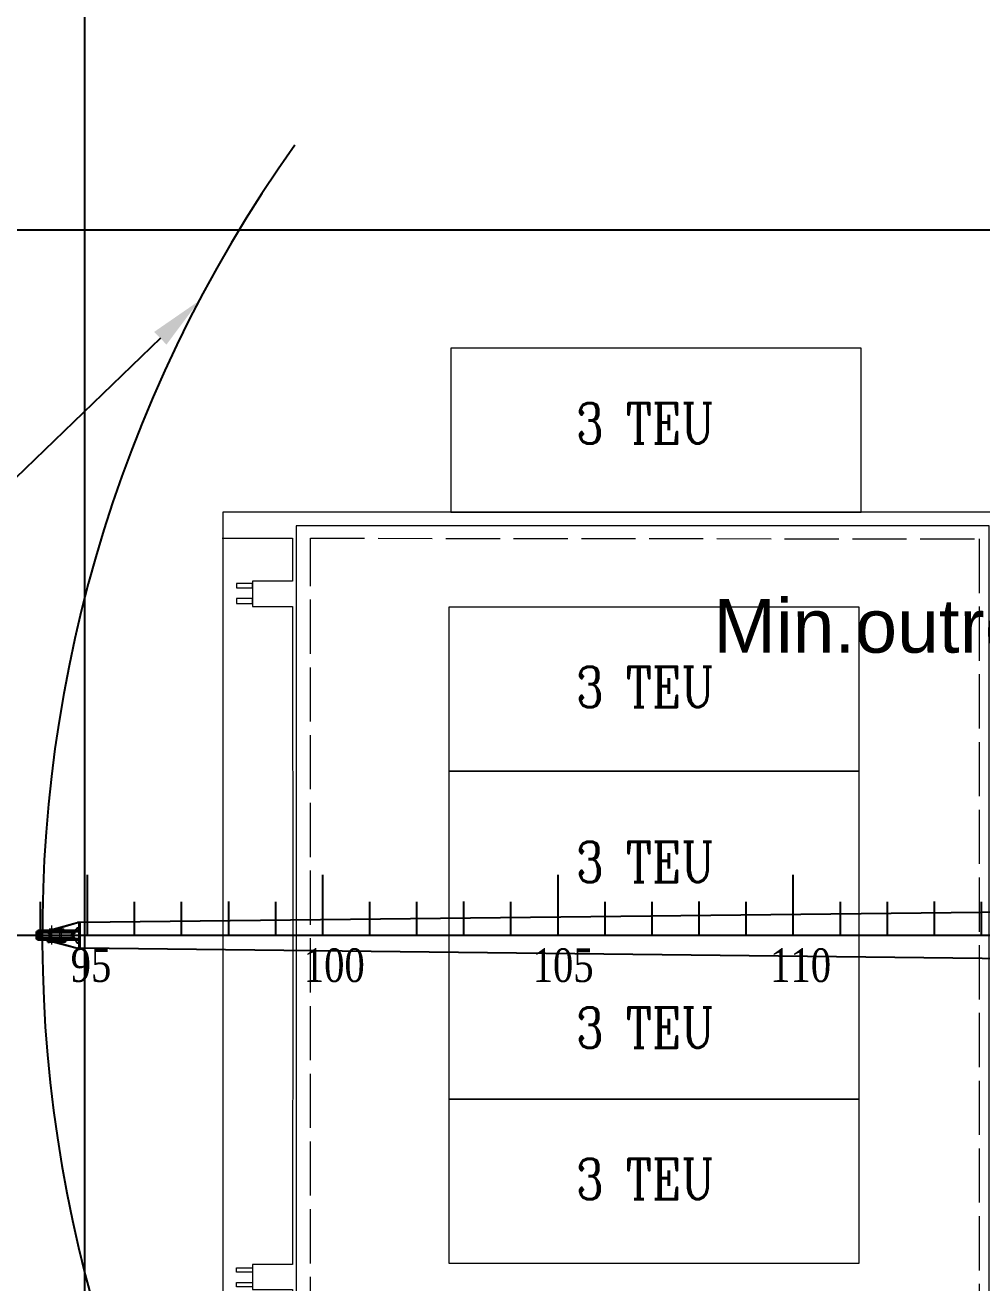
# Model space of a CAD drawing. Header units: millimetres. Extents: x -4 to 3776, y -4 to 4079.
# Drawn here: x 358.2 to 429.4, y 192.5 to 286.1 of the extents above; entities that cross this region are included whole.
import ezdxf
from ezdxf import colors
from ezdxf.entities.mleader import LeaderData, LeaderLine
from ezdxf.math import Vec2, Vec3

# ---------------------------------------------------------------- set-up
doc = ezdxf.new("R2010")
doc.units = ezdxf.units.MM
for name, pattern in [('ACAD_ISO04W100', [30, 24, -3, 0, -3]), ('CENTER', [2, 1.25, -0.25, 0.25, -0.25]), ('PDF_IMPORT', [1, 0.8, -0.2])]:
    doc.linetypes.add(name, pattern=pattern)
doc.layers.add('3中心线层', color=2, linetype='CENTER', lineweight=13)
doc.layers.add('刻度', color=3, linetype='ACAD_ISO04W100', lineweight=13)
for name, color, linetype in [('5剖面线层', 2, 'Continuous'), ('BK_kedu', 255, 'Continuous'), ('EDGE', 7, 'Continuous'), ('HOLD3', 7, 'Continuous'), ('PDF_0', 7, 'Continuous'), ('ROTATEDREFERENCEFRAME', 7, 'Continuous')]:
    doc.layers.add(name, color=color, linetype=linetype)
doc.layers.add('Sheet$GRID', color=254, linetype='Continuous', true_color=0xbebebe)
doc.styles.add('ROMANC', font='ROMANC.shx', dxfattribs={"width": 0.8, "bigfont": 'HZDX.shx'})
doc.styles.get("Standard").update_dxf_attribs({"font": 'arial.ttf'})

# ---------------------------------------------------------------- blocks, each defined once
blk = doc.blocks.new('dfs')
at = {"layer": '5剖面线层'}
h = blk.add_hatch(color=3, dxfattribs=at)
h.paths.add_polyline_path([(-1305.227, -156.22), (-1305.227, -156.243), (-1305.204, -156.243)])
h.paths.add_polyline_path([(-1305.204, -156.278), (-1305.227, -156.278), (-1305.227, -156.3)])
for points in [[(-1304.084, -156.248), (-1304.084, -156.27), (-1304.061, -156.27)], [(-1304.084, -156.505), (-1304.084, -156.482), (-1304.061, -156.482)]]:
    blk.add_hatch(color=3, dxfattribs=at).paths.add_polyline_path(points)
h = blk.add_hatch(color=3, dxfattribs=at)
h.paths.add_polyline_path([(-1305.227, -156.532), (-1305.227, -156.509), (-1305.204, -156.509)])
h.paths.add_polyline_path([(-1305.204, -156.475), (-1305.227, -156.475), (-1305.227, -156.452)])
at = {"color": 3, "ltscale": 0.5}
for p, q in [((-1333.919, -155.699), (-1305.261, -156.019)), ((-1333.919, -157.054), (-1305.261, -156.733))]:
    blk.add_line(p, q, dxfattribs=at)
at = {"color": 3}
for p, q in [((-1305.261, -156.733), (-1305.261, -156.019)), ((-1305.261, -156.019), (-1305.227, -156.019)), ((-1305.227, -156.733), (-1305.227, -156.019)), ((-1305.227, -156.019), (-1305.184, -156.019)), ((-1305.204, -156.243), (-1305.227, -156.22)), ((-1305.227, -156.243), (-1304.084, -156.243)), ((-1305.227, -156.278), (-1304.084, -156.278)), ((-1305.204, -156.278), (-1305.227, -156.3)), ((-1304.57, -156.2), (-1305.184, -156.019)), ((-1304.513, -156.2), (-1305.184, -156.019)), ((-1305.098, -156.31), (-1305.098, -156.315)), ((-1305.093, -156.305), (-1304.813, -156.305)), ((-1305.021, -156.352), (-1305.093, -156.323)), ((-1304.927, -156.299), (-1304.924, -156.296)), ((-1304.927, -156.305), (-1304.927, -156.299)), ((-1304.924, -156.296), (-1304.558, -156.296)), ((-1304.907, -156.296), (-1304.907, -156.279)), ((-1304.907, -156.279), (-1304.576, -156.279)), ((-1304.85, -156.305), (-1304.39, -156.305)), ((-1304.81, -156.215), (-1304.813, -156.218)), ((-1304.813, -156.243), (-1304.813, -156.218)), ((-1304.81, -156.215), (-1304.673, -156.215)), ((-1304.678, -156.305), (-1304.398, -156.305)), ((-1304.673, -156.215), (-1304.67, -156.218)), ((-1304.67, -156.243), (-1304.67, -156.218)), ((-1304.66, -156.299), (-1304.657, -156.296)), ((-1304.66, -156.305), (-1304.66, -156.299)), ((-1304.657, -156.296), (-1304.291, -156.296)), ((-1304.64, -156.279), (-1304.308, -156.279)), ((-1304.64, -156.296), (-1304.64, -156.279)), ((-1304.576, -156.296), (-1304.576, -156.279)), ((-1304.57, -156.2), (-1304.57, -156.243)), ((-1304.556, -156.299), (-1304.558, -156.296)), ((-1304.556, -156.305), (-1304.556, -156.299)), ((-1304.543, -156.215), (-1304.546, -156.218)), ((-1304.546, -156.243), (-1304.546, -156.218)), ((-1304.543, -156.215), (-1304.406, -156.215)), ((-1304.513, -156.2), (-1304.513, -156.243)), ((-1304.461, -156.352), (-1304.389, -156.323)), ((-1304.436, -156.305), (-1304.123, -156.305)), ((-1304.406, -156.215), (-1304.403, -156.218)), ((-1304.403, -156.243), (-1304.403, -156.218)), ((-1304.384, -156.31), (-1304.384, -156.315)), ((-1304.308, -156.296), (-1304.308, -156.279)), ((-1304.288, -156.299), (-1304.291, -156.296)), ((-1304.288, -156.305), (-1304.288, -156.299)), ((-1304.194, -156.352), (-1304.122, -156.323)), ((-1304.117, -156.31), (-1304.117, -156.315)), ((-1304.084, -156.278), (-1304.084, -156.243)), ((-1304.084, -156.248), (-1304.061, -156.27)), ((-1304.084, -156.49), (-1304.084, -156.262)), ((-1304.084, -156.27), (-1304.056, -156.27)), ((-1304.056, -156.482), (-1304.056, -156.27)), ((-1305.204, -156.475), (-1305.227, -156.452)), ((-1305.227, -156.475), (-1304.084, -156.475)), ((-1305.227, -156.509), (-1304.084, -156.509)), ((-1305.204, -156.509), (-1305.227, -156.532)), ((-1304.57, -156.552), (-1305.184, -156.733)), ((-1304.513, -156.552), (-1305.184, -156.733)), ((-1305.098, -156.442), (-1305.098, -156.438)), ((-1305.021, -156.4), (-1305.093, -156.43)), ((-1305.093, -156.448), (-1304.813, -156.448)), ((-1304.927, -156.448), (-1304.927, -156.453)), ((-1304.927, -156.453), (-1304.924, -156.456)), ((-1304.924, -156.456), (-1304.558, -156.456)), ((-1304.907, -156.456), (-1304.907, -156.473)), ((-1304.907, -156.473), (-1304.576, -156.473)), ((-1304.87, -156.509), (-1304.87, -156.538)), ((-1304.87, -156.538), (-1304.613, -156.538)), ((-1304.85, -156.448), (-1304.39, -156.448)), ((-1304.85, -156.545), (-1304.804, -156.545)), ((-1304.85, -156.563), (-1304.85, -156.545)), ((-1304.85, -156.563), (-1304.804, -156.563)), ((-1304.849, -156.545), (-1304.849, -156.538)), ((-1304.827, -156.545), (-1304.831, -156.538)), ((-1304.827, -156.538), (-1304.823, -156.545)), ((-1304.827, -156.56), (-1304.827, -156.548)), ((-1304.813, -156.563), (-1304.813, -156.565)), ((-1304.813, -156.565), (-1304.81, -156.568)), ((-1304.81, -156.568), (-1304.673, -156.568)), ((-1304.805, -156.545), (-1304.805, -156.538)), ((-1304.805, -156.539), (-1304.678, -156.539)), ((-1304.804, -156.563), (-1304.804, -156.545)), ((-1304.678, -156.448), (-1304.398, -156.448)), ((-1304.678, -156.545), (-1304.678, -156.538)), ((-1304.678, -156.563), (-1304.678, -156.545)), ((-1304.633, -156.545), (-1304.678, -156.545)), ((-1304.633, -156.563), (-1304.678, -156.563)), ((-1304.673, -156.568), (-1304.67, -156.565)), ((-1304.67, -156.563), (-1304.67, -156.565)), ((-1304.66, -156.448), (-1304.66, -156.453)), ((-1304.66, -156.453), (-1304.657, -156.456)), ((-1304.656, -156.538), (-1304.66, -156.545)), ((-1304.657, -156.456), (-1304.291, -156.456)), ((-1304.656, -156.545), (-1304.651, -156.538)), ((-1304.656, -156.56), (-1304.656, -156.548)), ((-1304.64, -156.456), (-1304.64, -156.473)), ((-1304.64, -156.473), (-1304.308, -156.473)), ((-1304.633, -156.545), (-1304.633, -156.538)), ((-1304.633, -156.563), (-1304.633, -156.545)), ((-1304.613, -156.509), (-1304.613, -156.538)), ((-1304.603, -156.509), (-1304.603, -156.538)), ((-1304.603, -156.538), (-1304.346, -156.538)), ((-1304.583, -156.563), (-1304.583, -156.545)), ((-1304.583, -156.545), (-1304.537, -156.545)), ((-1304.583, -156.563), (-1304.537, -156.563)), ((-1304.582, -156.545), (-1304.582, -156.538)), ((-1304.576, -156.456), (-1304.576, -156.473)), ((-1304.57, -156.552), (-1304.57, -156.509)), ((-1304.56, -156.545), (-1304.564, -156.538)), ((-1304.56, -156.538), (-1304.556, -156.545)), ((-1304.56, -156.56), (-1304.56, -156.548)), ((-1304.556, -156.453), (-1304.558, -156.456)), ((-1304.556, -156.448), (-1304.556, -156.453)), ((-1304.546, -156.563), (-1304.546, -156.565)), ((-1304.546, -156.565), (-1304.543, -156.568)), ((-1304.543, -156.568), (-1304.406, -156.568)), ((-1304.537, -156.545), (-1304.537, -156.538)), ((-1304.537, -156.539), (-1304.411, -156.539)), ((-1304.537, -156.563), (-1304.537, -156.545)), ((-1304.513, -156.552), (-1304.513, -156.509)), ((-1304.461, -156.4), (-1304.389, -156.43)), ((-1304.436, -156.448), (-1304.123, -156.448)), ((-1304.411, -156.545), (-1304.411, -156.538)), ((-1304.366, -156.545), (-1304.411, -156.545)), ((-1304.411, -156.563), (-1304.411, -156.545)), ((-1304.366, -156.563), (-1304.411, -156.563)), ((-1304.406, -156.568), (-1304.403, -156.565)), ((-1304.403, -156.563), (-1304.403, -156.565)), ((-1304.388, -156.538), (-1304.393, -156.545)), ((-1304.388, -156.545), (-1304.384, -156.538)), ((-1304.388, -156.56), (-1304.388, -156.548)), ((-1304.384, -156.442), (-1304.384, -156.438)), ((-1304.366, -156.545), (-1304.366, -156.538)), ((-1304.366, -156.563), (-1304.366, -156.545)), ((-1304.346, -156.509), (-1304.346, -156.538)), ((-1304.308, -156.456), (-1304.308, -156.473)), ((-1304.288, -156.453), (-1304.291, -156.456)), ((-1304.288, -156.448), (-1304.288, -156.453)), ((-1304.194, -156.4), (-1304.122, -156.43)), ((-1304.117, -156.442), (-1304.117, -156.438)), ((-1304.084, -156.509), (-1304.084, -156.475)), ((-1304.084, -156.482), (-1304.056, -156.482)), ((-1304.084, -156.505), (-1304.061, -156.482)), ((-1305.261, -156.733), (-1305.227, -156.733)), ((-1305.227, -156.733), (-1305.184, -156.733))]:
    blk.add_line(p, q, dxfattribs=at)
for centre, radius, start, end in [((-1305.227, -156.243), 0.0857, 0, 90), ((-1305.093, -156.31), 0.00571, 90, 180), ((-1305.09, -156.315), 0.00857, 180, 247.5), ((-1304.39, -156.31), 0.00571, 0, 90), ((-1304.393, -156.315), 0.00857, 292.5, 0), ((-1304.123, -156.31), 0.00571, 0, 90), ((-1304.126, -156.315), 0.00857, 292.5, 0), ((-1305.227, -156.509), 0.0857, 270, 0), ((-1305.09, -156.438), 0.00857, 112.5, 180), ((-1305.093, -156.442), 0.00571, 180, 270), ((-1305.031, -156.376), 0.0257, 292.5, 67.5), ((-1304.838, -156.57), 0.0246, 62.3391, 117.6609), ((-1304.838, -156.539), 0.0246, 242.3391, 297.6609), ((-1304.816, -156.57), 0.0246, 62.3391, 117.6609), ((-1304.816, -156.539), 0.0246, 242.3391, 297.6609), ((-1304.667, -156.57), 0.0246, 62.3391, 117.6609), ((-1304.667, -156.539), 0.0246, 242.3391, 297.6609), ((-1304.644, -156.57), 0.0246, 62.3391, 117.6609), ((-1304.644, -156.539), 0.0246, 242.3391, 297.6609), ((-1304.571, -156.57), 0.0246, 62.3391, 117.6609), ((-1304.571, -156.539), 0.0246, 242.3391, 297.6609), ((-1304.548, -156.57), 0.0246, 62.3391, 117.6609), ((-1304.548, -156.539), 0.0246, 242.3391, 297.6609), ((-1304.451, -156.376), 0.0257, 112.5, 247.5), ((-1304.4, -156.57), 0.0246, 62.3391, 117.6609), ((-1304.4, -156.539), 0.0246, 242.3391, 297.6609), ((-1304.39, -156.442), 0.00571, 270, 0), ((-1304.393, -156.438), 0.00857, 0, 67.5), ((-1304.377, -156.57), 0.0246, 62.3391, 117.6609), ((-1304.377, -156.539), 0.0246, 242.3391, 297.6609), ((-1304.184, -156.376), 0.0257, 112.5, 247.5), ((-1304.123, -156.442), 0.00571, 270, 0), ((-1304.126, -156.438), 0.00857, 0, 67.5)]:
    blk.add_arc(centre, radius, start, end, dxfattribs=at)
at = {"layer": '3中心线层', "color": 4, "ltscale": 0.3}
for p, q in [((-1304.741, -156.586), (-1304.741, -156.196)), ((-1304.696, -156.586), (-1304.696, -156.196)), ((-1304.474, -156.629), (-1304.474, -156.103))]:
    blk.add_line(p, q, dxfattribs=at)
at = {"layer": '3中心线层', "color": 4}
for p, q in [((-1343.713, -156.376), (-1303.814, -156.376)), ((-1304.827, -156.578), (-1304.827, -156.485)), ((-1304.656, -156.578), (-1304.656, -156.487)), ((-1304.56, -156.578), (-1304.56, -156.485)), ((-1304.388, -156.578), (-1304.388, -156.487))]:
    blk.add_line(p, q, dxfattribs=at)
blk = doc.blocks.new('1teu')
at = {"layer": 'PDF_0', "lineweight": 0}
for points in [[(4618.027, 3473.056), (4618.027, 3410.079), (4681.004, 3410.079), (4681.004, 3473.056)], [(4623.484, 3472.039), (4623.484, 3411.05), (4675.039, 3411.05), (4675.039, 3472.039)], [(4619.045, 3467.739), (4619.045, 3467.415), (4620.247, 3467.415), (4620.247, 3467.739)], [(4679.987, 3467.739), (4679.987, 3467.415), (4678.785, 3467.415), (4678.785, 3467.739)], [(4619.045, 3466.629), (4619.045, 3466.259), (4620.247, 3466.259), (4620.247, 3466.629)], [(4679.987, 3466.629), (4679.987, 3466.259), (4678.785, 3466.259), (4678.785, 3466.629)], [(4619.045, 3416.506), (4619.045, 3416.83), (4620.247, 3416.83), (4620.247, 3416.506)], [(4679.987, 3416.506), (4679.987, 3416.83), (4678.785, 3416.83), (4678.785, 3416.506)], [(4619.045, 3415.397), (4619.045, 3415.72), (4620.247, 3415.72), (4620.247, 3415.397)], [(4679.987, 3415.397), (4679.987, 3415.72), (4678.785, 3415.72), (4678.785, 3415.397)]]:
    blk.add_lwpolyline(points, close=True, dxfattribs=at)
for points in [[(4681.004, 3473.056), (4681.004, 3471.114)], [(4617.981, 3471.114), (4623.206, 3471.114), (4623.206, 3467.924), (4620.247, 3467.924), (4620.247, 3466.028), (4623.206, 3466.028), (4623.252, 3441.568), (4623.206, 3417.061), (4620.247, 3417.061), (4620.247, 3415.212), (4623.206, 3415.212), (4623.206, 3412.021), (4617.981, 3412.021)], [(4681.05, 3471.114), (4675.825, 3471.114), (4675.825, 3467.924), (4678.785, 3467.924), (4678.785, 3466.028), (4675.825, 3466.028), (4675.779, 3441.568), (4675.825, 3417.061), (4678.785, 3417.061), (4678.785, 3415.212), (4675.825, 3415.212), (4675.825, 3412.021), (4681.05, 3412.021)]]:
    blk.add_lwpolyline(points, dxfattribs=at)
at = {"layer": 'PDF_0', "linetype": 'PDF_IMPORT', "lineweight": 0, "ltscale": 5.039986}
blk.add_lwpolyline([(4674.3, 3471.068), (4674.3, 3412.021), (4624.547, 3412.114), (4624.547, 3471.114), (4674.3, 3471.068)], dxfattribs=at)
blk = doc.blocks.new('BK_0.7')
at = {"color": 4, "lineweight": 25}
for p, q in [((0, 0), (0, 4.414)), ((17.5, 0), (17.5, 4.5)), ((3.5, 0), (3.5, 2.5)), ((7, 0), (7, 2.5)), ((10.5, 0), (10.5, 2.511)), ((14, 0), (14, 2.5)), ((0, 0), (3.5, 0)), ((3.5, 0), (7, 0)), ((7, 0), (10.5, 0)), ((10.5, 0), (14, 0)), ((14, 0), (17.5, 0))]:
    blk.add_line(p, q, dxfattribs=at)
blk = doc.blocks.new('*U374')
at = {"layer": '刻度', "color": 4, "lineweight": 25}
blk.add_blockref('BK_0.7', (-8.75, -2.25), dxfattribs=at)
blk = doc.blocks.new('*U375')
at = {"layer": '刻度', "color": 0, "linetype": 'ByBlock', "lineweight": -2, "transparency": 16777216}
for p in [(245, 0), (262.5, 0), (280, 0), (297.5, 0), (315, 0)]:
    blk.add_blockref('*U374', p, dxfattribs=at)

msp = doc.modelspace()

# ---------------------------------------------------------------- linework, layer by layer
at = {"color": 217, "lineweight": 25, "true_color": 0x93278f}
msp.add_arc((460.872, 218.374), 101.371, 144.54124, 220.84349, dxfattribs=at)
at = {"layer": 'EDGE', "color": 29}
for points in [[(71.015, 218.374), (85.704, 219.142), (100.392, 218.374), (115.081, 218.374), (129.769, 218.374), (144.458, 218.374), (159.146, 218.374), (173.835, 218.374), (188.757, 218.374), (211.261, 218.374), (235.572, 218.374), (259.904, 218.374), (284.235, 218.374), (309.401, 218.374), (362.844, 218.374), (428.943, 218.374), (490.03, 218.374)], [(71.015, 218.374), (85.704, 217.607), (100.392, 218.374), (115.081, 218.374), (129.769, 218.374), (144.458, 218.374), (159.146, 218.374), (173.835, 218.374), (188.757, 218.374), (211.261, 218.374), (235.572, 218.374), (259.904, 218.374), (284.235, 218.374), (309.401, 218.374), (362.844, 218.374), (428.943, 218.374), (490.03, 218.374)]]:
    msp.add_lwpolyline(points, dxfattribs=at)
at = {"layer": 'HOLD3', "color": 0, "lineweight": 25}
msp.add_lwpolyline([(309.372, 270.874), (310.42, 270.874), (317.464, 270.874), (324.508, 270.874), (331.551, 270.874), (338.595, 270.874), (345.639, 270.874), (352.683, 270.874), (359.726, 270.874), (366.77, 270.874), (372.675, 270.874), (373.372, 270.874), (373.814, 270.874), (374.07, 270.874), (380.858, 270.874), (387.902, 270.873), (394.945, 270.873), (401.989, 270.873), (409.033, 270.873), (416.077, 270.873), (423.12, 270.872), (430.164, 270.872), (435.372, 270.872)], dxfattribs=at)
at = {"layer": 'PDF_0', "lineweight": 0}
for points in [[(389.901, 262.07), (389.901, 249.863), (420.419, 249.863), (420.419, 262.07)], [(389.757, 242.793), (389.757, 230.586), (420.274, 230.586), (420.274, 242.793)], [(389.757, 230.586), (389.757, 218.379), (420.274, 218.379), (420.274, 230.586)], [(389.757, 218.379), (389.757, 206.172), (420.274, 206.172), (420.274, 218.379)], [(389.757, 206.172), (389.757, 193.965), (420.274, 193.965), (420.274, 206.172)]]:
    msp.add_lwpolyline(points, close=True, dxfattribs=at)
at = {"layer": 'ROTATEDREFERENCEFRAME', "color": 255}
for p in [(8.466, 218.374), (55.282, 218.374)]:
    msp.add_line(p, (725.282, 218.374), dxfattribs=at)
at = {"layer": 'Sheet$GRID'}
msp.add_lwpolyline([(362.653, 608.276), (362.653, 0.013)], dxfattribs=at)

# ---------------------------------------------------------------- block references
at = {"color": 4, "lineweight": 25}
msp.add_blockref('1teu', (-4245.099, -3223.193), dxfattribs=at)
at = {"color": 6, "xscale": -2.693734539520489, "yscale": 2.693734539520489, "zscale": 2.693734539520489}
msp.add_blockref('dfs', (-3153.693, 639.605), dxfattribs=at)
at = {"layer": '刻度', "color": 4, "lineweight": 25}
msp.add_blockref('*U375', (109.122, 220.624), dxfattribs=at)

# ---------------------------------------------------------------- texts
at = {"color": 4, "lineweight": 25, "char_height": 3, "attachment_point": 1, "style": 'ROMANC'}
for insert in [(399.21, 257.967), (399.21, 238.355), (399.21, 225.334), (399.21, 213.004), (399.21, 201.735)]:
    msp.add_mtext('{\\Fromanc,hzdx|c134;3 TEU}', dxfattribs=dict(at, insert=insert))
at = {"layer": '刻度', "color": 4, "lineweight": 25, "char_height": 2.5, "attachment_point": 1, "style": 'ROMANC'}
for s, insert in [('{\\fTimes New Roman|b0|i0|c0|p18;95}', (361.62, 217.41)), ('{\\fTimes New Roman|b0|i0|c0|p18;100}', (378.962, 217.403)), ('{\\fTimes New Roman|b0|i0|c0|p18;105}', (395.986, 217.403)), ('{\\fTimes New Roman|b0|i0|c0|p18;110}', (413.652, 217.403))]:
    msp.add_mtext_dynamic_manual_height_columns(s, width=3.91495, gutter_width=15, heights=[2.449], dxfattribs=dict(at, insert=insert))

# ---------------------------------------------------------------- leaders
at = {"color": 4, "lineweight": 25}
ml = msp.add_multileader_mtext('Standard', dxfattribs=at)
ml.set_content('R20\\PMax.outreach', color=4)
ml.set_leader_properties()
ml.build(insert=Vec2(0, 0))
ctx = ml.context
ctx.base_point, ctx.plane_origin = Vec3(309.239, 249.305), Vec3(371.166, 265.584)
ctx.text_align_type = 2
notes = []
notes.append((ctx, [(0, (1, 1, 0), (354.3, 249.305), (-1, 0), 8, [(0, [(371.166, 265.584)], 0, [])])]))
ctx.mtext.insert, ctx.mtext.alignment, ctx.mtext.flow_direction = Vec3(344.3, 251.337), 3, 5
ml = msp.add_multileader_mtext('Standard', dxfattribs=at)
ml.set_content('R3.4\\PMin.outreach', color=4)
ml.set_leader_properties()
ml.build(insert=Vec2(0, 0))
ctx = ml.context
ctx.base_point, ctx.plane_origin = Vec3(408.219, 248.041), Vec3(460.872, 235.874)
ctx.text_align_type = 2
notes.append((ctx, [(0, (1, 1, 0), (451.727, 248.041), (-1, 0), 8, [(0, [(460.872, 235.874)], 0, [])])]))
ctx.mtext.insert, ctx.mtext.alignment, ctx.mtext.flow_direction = Vec3(441.727, 250.074), 3, 5
at = {"layer": 'BK_kedu'}
ml = msp.add_multileader_mtext('Standard', dxfattribs=at)
ml.set_content('', color=256)
ml.set_leader_properties()
ml.build(insert=Vec2(0, 0))
ml.multileader.update_dxf_attribs({"text_right_attachment_type": 6, "dogleg_length": 0.36, "arrow_head_size": 0.18})
ctx = ml.context
ctx.base_point, ctx.char_height, ctx.arrow_head_size, ctx.landing_gap_size, ctx.plane_origin = Vec3(3775.999, 4079.328), 0.18, 0.18, 0.09, Vec3(3774.639, 4079.328)
ctx.right_attachment = 6
notes.append((ctx, [(0, (0, 0, 0), (0, 0), (1, 0), 1, [])]))
ctx.mtext.insert, ctx.mtext.flow_direction = Vec3(3776.089, 4079.418), 5
for ctx, leaders in notes:
    for number, flags, end, landing, length, lines in leaders:
        leader = LeaderData()
        leader.index, (leader.has_last_leader_line, leader.has_dogleg_vector, leader.attachment_direction) = number, flags
        leader.last_leader_point, leader.dogleg_vector, leader.dogleg_length = Vec3(end), Vec3(landing), length
        for number, points, colour, breaks in lines:
            line = LeaderLine()
            line.index, line.vertices, line.color, line.breaks = number, Vec3.list(points), colors.encode_raw_color(colour), breaks
            leader.lines.append(line)
        ctx.leaders.append(leader)

doc.saveas('drawing.dxf')
